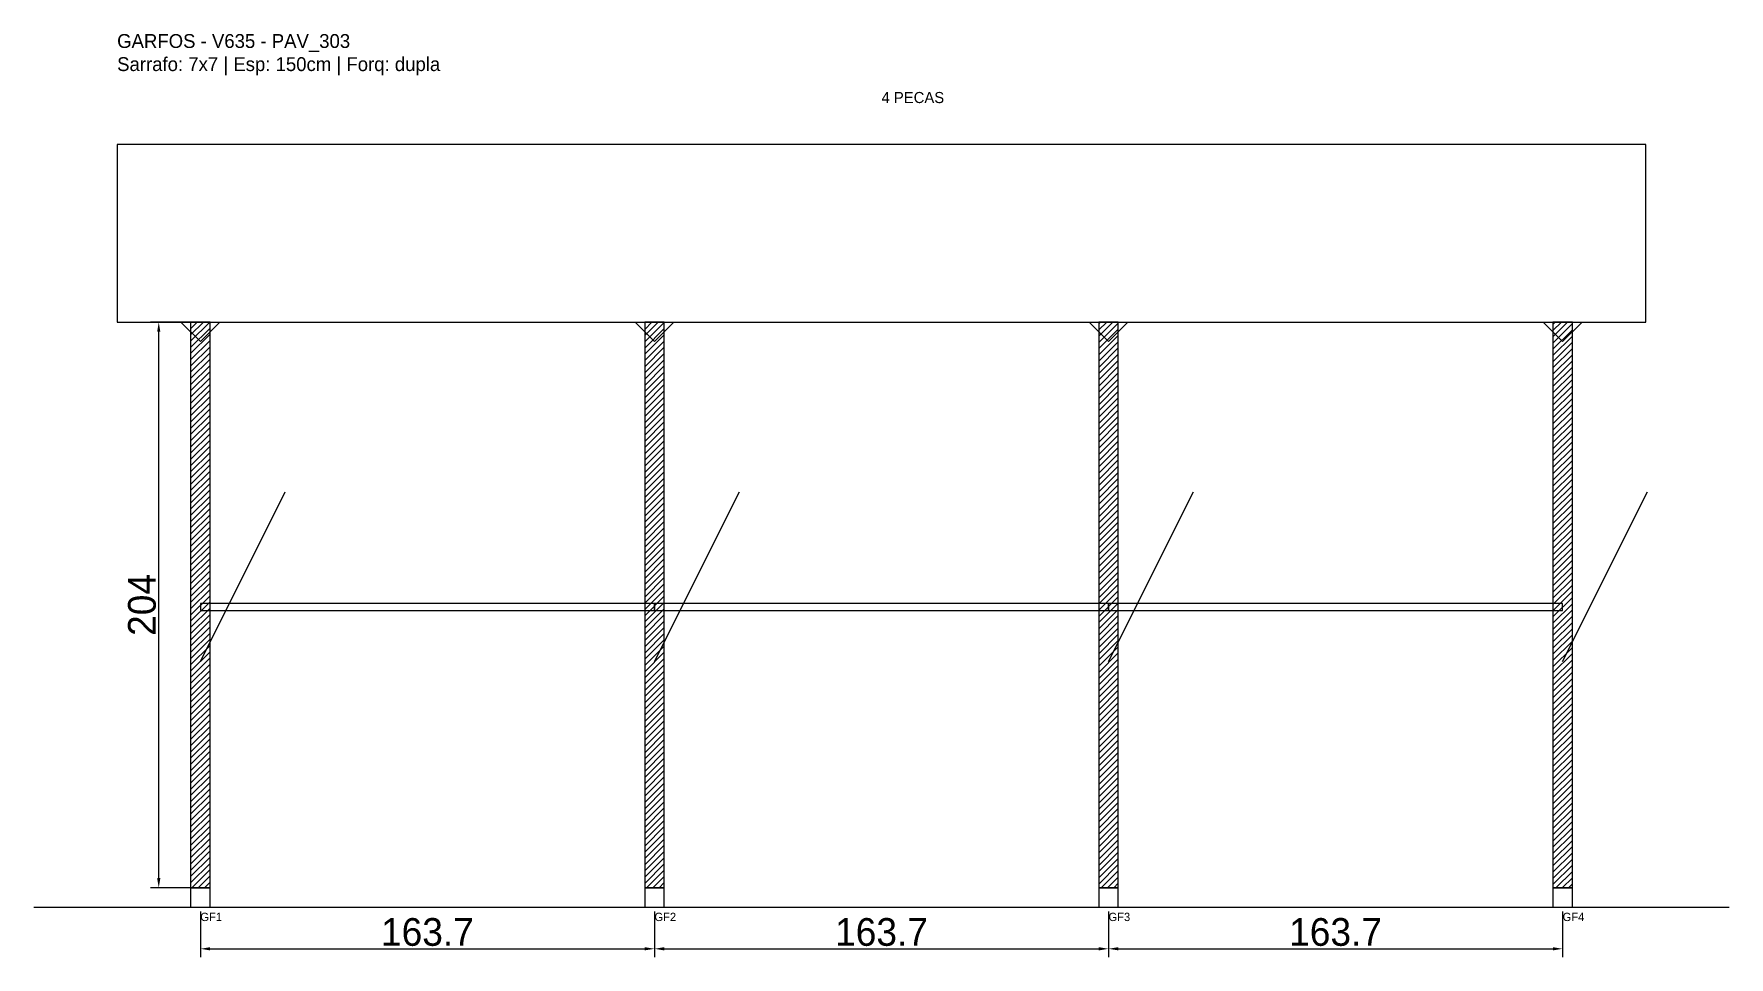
# Model space of a CAD drawing. Header units: metres. Extents: x -30 to 581, y -25 to 308.
import ezdxf

# ---------------------------------------------------------------- set-up
doc = ezdxf.new("R2010")
doc.units = ezdxf.units.M
for name, color, linetype in [('BARRA_ANCORAGEM', 1, 'Continuous'), ('COTA', 241, 'Continuous'), ('GARFOS OK', 3, 'Continuous'), ('NOME DA VIGA', 6, 'Continuous'), ('SARR_7x7', 40, 'Continuous'), ('TIRAS REESCORAMENTO', 252, 'Continuous'), ('VIGAS', 3, 'Continuous')]:
    doc.layers.add(name, color=color, linetype=linetype)
doc.dimstyles.new('EZ DXF', dxfattribs={"dimtxt": 10, "dimasz": 3.5, "dimexe": 3, "dimexo": 1.5, "dimgap": 1, "dimtad": 1, "dimdec": 1, "dimdsep": 46, "dimcen": 2.5, "dimazin": 3, "dimtfac": 1, "dimtmove": 0, "dimatfit": 3})

msp = doc.modelspace()

# ---------------------------------------------------------------- hatches: boundary and pattern name
at = {"layer": 'COTA'}
h = msp.add_hatch(dxfattribs=at)
h.set_pattern_fill('ANSI31', scale=0.5)
h.paths.add_polyline_path([(26.5, 0), (33.5, 0), (33.5, 204), (26.5, 204)])
h = msp.add_hatch(dxfattribs=at)
h.set_pattern_fill('ANSI31', scale=0.5)
h.paths.add_polyline_path([(190.17, 0), (197.17, 0), (197.17, 204), (190.17, 204)])
h = msp.add_hatch(dxfattribs=at)
h.set_pattern_fill('ANSI31', scale=0.5)
h.paths.add_polyline_path([(353.83, 0), (360.83, 0), (360.83, 204), (353.83, 204)])
h = msp.add_hatch(dxfattribs=at)
h.set_pattern_fill('ANSI31', scale=0.5)
h.paths.add_polyline_path([(517.5, 0), (524.5, 0), (524.5, 204), (517.5, 204)])

# ---------------------------------------------------------------- linework, layer by layer
at = {"layer": 'BARRA_ANCORAGEM'}
for p, q in [((30, 81.6), (60.6, 142.8)), ((193.67, 81.6), (224.27, 142.8)), ((357.33, 81.6), (387.93, 142.8)), ((521, 81.6), (551.6, 142.8))]:
    msp.add_line(p, q, dxfattribs=at)
at = {"layer": 'GARFOS OK'}
for p, q in [((30, 197), (23, 204)), ((23, 204), (37, 204)), ((30, 197), (37, 204)), ((193.67, 197), (186.67, 204)), ((186.67, 204), (200.67, 204)), ((193.67, 197), (200.67, 204)), ((357.33, 197), (350.33, 204)), ((350.33, 204), (364.33, 204)), ((357.33, 197), (364.33, 204)), ((521, 197), (514, 204)), ((514, 204), (528, 204)), ((521, 197), (528, 204))]:
    msp.add_line(p, q, dxfattribs=at)
at = {"layer": 'GARFOS OK', "linetype": 'CONTINUOUS'}
msp.add_line((-30, -7), (581, -7), dxfattribs=at)
at = {"layer": 'GARFOS OK'}
for points in [[(26.5, 0), (33.5, 0), (33.5, 204), (26.5, 204), (26.5, 0)], [(190.17, 0), (197.17, 0), (197.17, 204), (190.17, 204), (190.17, 0)], [(353.83, 0), (360.83, 0), (360.83, 204), (353.83, 204), (353.83, 0)], [(517.5, 0), (524.5, 0), (524.5, 204), (517.5, 204), (517.5, 0)]]:
    msp.add_lwpolyline(points, dxfattribs=at)
at = {"layer": 'SARR_7x7'}
for points in [[(26.5, -7), (33.5, -7), (33.5, 0), (26.5, 0), (26.5, -7)], [(190.17, -7), (197.17, -7), (197.17, 0), (190.17, 0), (190.17, -7)], [(353.83, -7), (360.83, -7), (360.83, 0), (353.83, 0), (353.83, -7)], [(517.5, -7), (524.5, -7), (524.5, 0), (517.5, 0), (517.5, -7)]]:
    msp.add_lwpolyline(points, dxfattribs=at)
at = {"layer": 'TIRAS REESCORAMENTO'}
for points in [[(30, 100), (193.67, 100), (193.67, 102.5), (30, 102.5), (30, 100)], [(193.67, 100), (357.33, 100), (357.33, 102.5), (193.67, 102.5), (193.67, 100)], [(357.33, 100), (521, 100), (521, 102.5), (357.33, 102.5), (357.33, 100)]]:
    msp.add_lwpolyline(points, dxfattribs=at)
at = {"layer": 'VIGAS'}
msp.add_lwpolyline([(0, 204), (551, 204), (551, 268), (0, 268), (0, 204)], dxfattribs=at)

# ---------------------------------------------------------------- texts
at = {"layer": 'NOME DA VIGA'}
for s, height, p in [('4 PECAS', 4, (275.5, 283)), ('GF1', 3, (30, -12)), ('GF2', 3, (193.67, -12)), ('GF3', 3, (357.33, -12)), ('GF4', 3, (521, -12))]:
    msp.add_text(s, height=height, dxfattribs=at).set_placement(p)
at = {"layer": 'NOME DA VIGA', "insert": (0, 293), "char_height": 5, "attachment_point": 7}
msp.add_mtext('GARFOS - V635 - PAV_303\\PSarrafo: 7x7 | Esp: 150cm | Forq: dupla', dxfattribs=at)

# ---------------------------------------------------------------- dimensions: what is measured, and where the dimension line sits
at = {"layer": 'COTA'}
msp.add_linear_dim(base=(15, 0), p1=(30, 0), p2=(30, 204), angle=90, dimstyle='EZ DXF', dxfattribs=at).render()
for base, p1, p2 in [((30, -22), (30, -7), (193.67, -7)), ((193.67, -22), (193.67, -7), (357.33, -7)), ((357.33, -22), (357.33, -7), (521, -7))]:
    msp.add_linear_dim(base=base, p1=p1, p2=p2, dimstyle='EZ DXF', dxfattribs=at).render()

doc.saveas('drawing.dxf')
